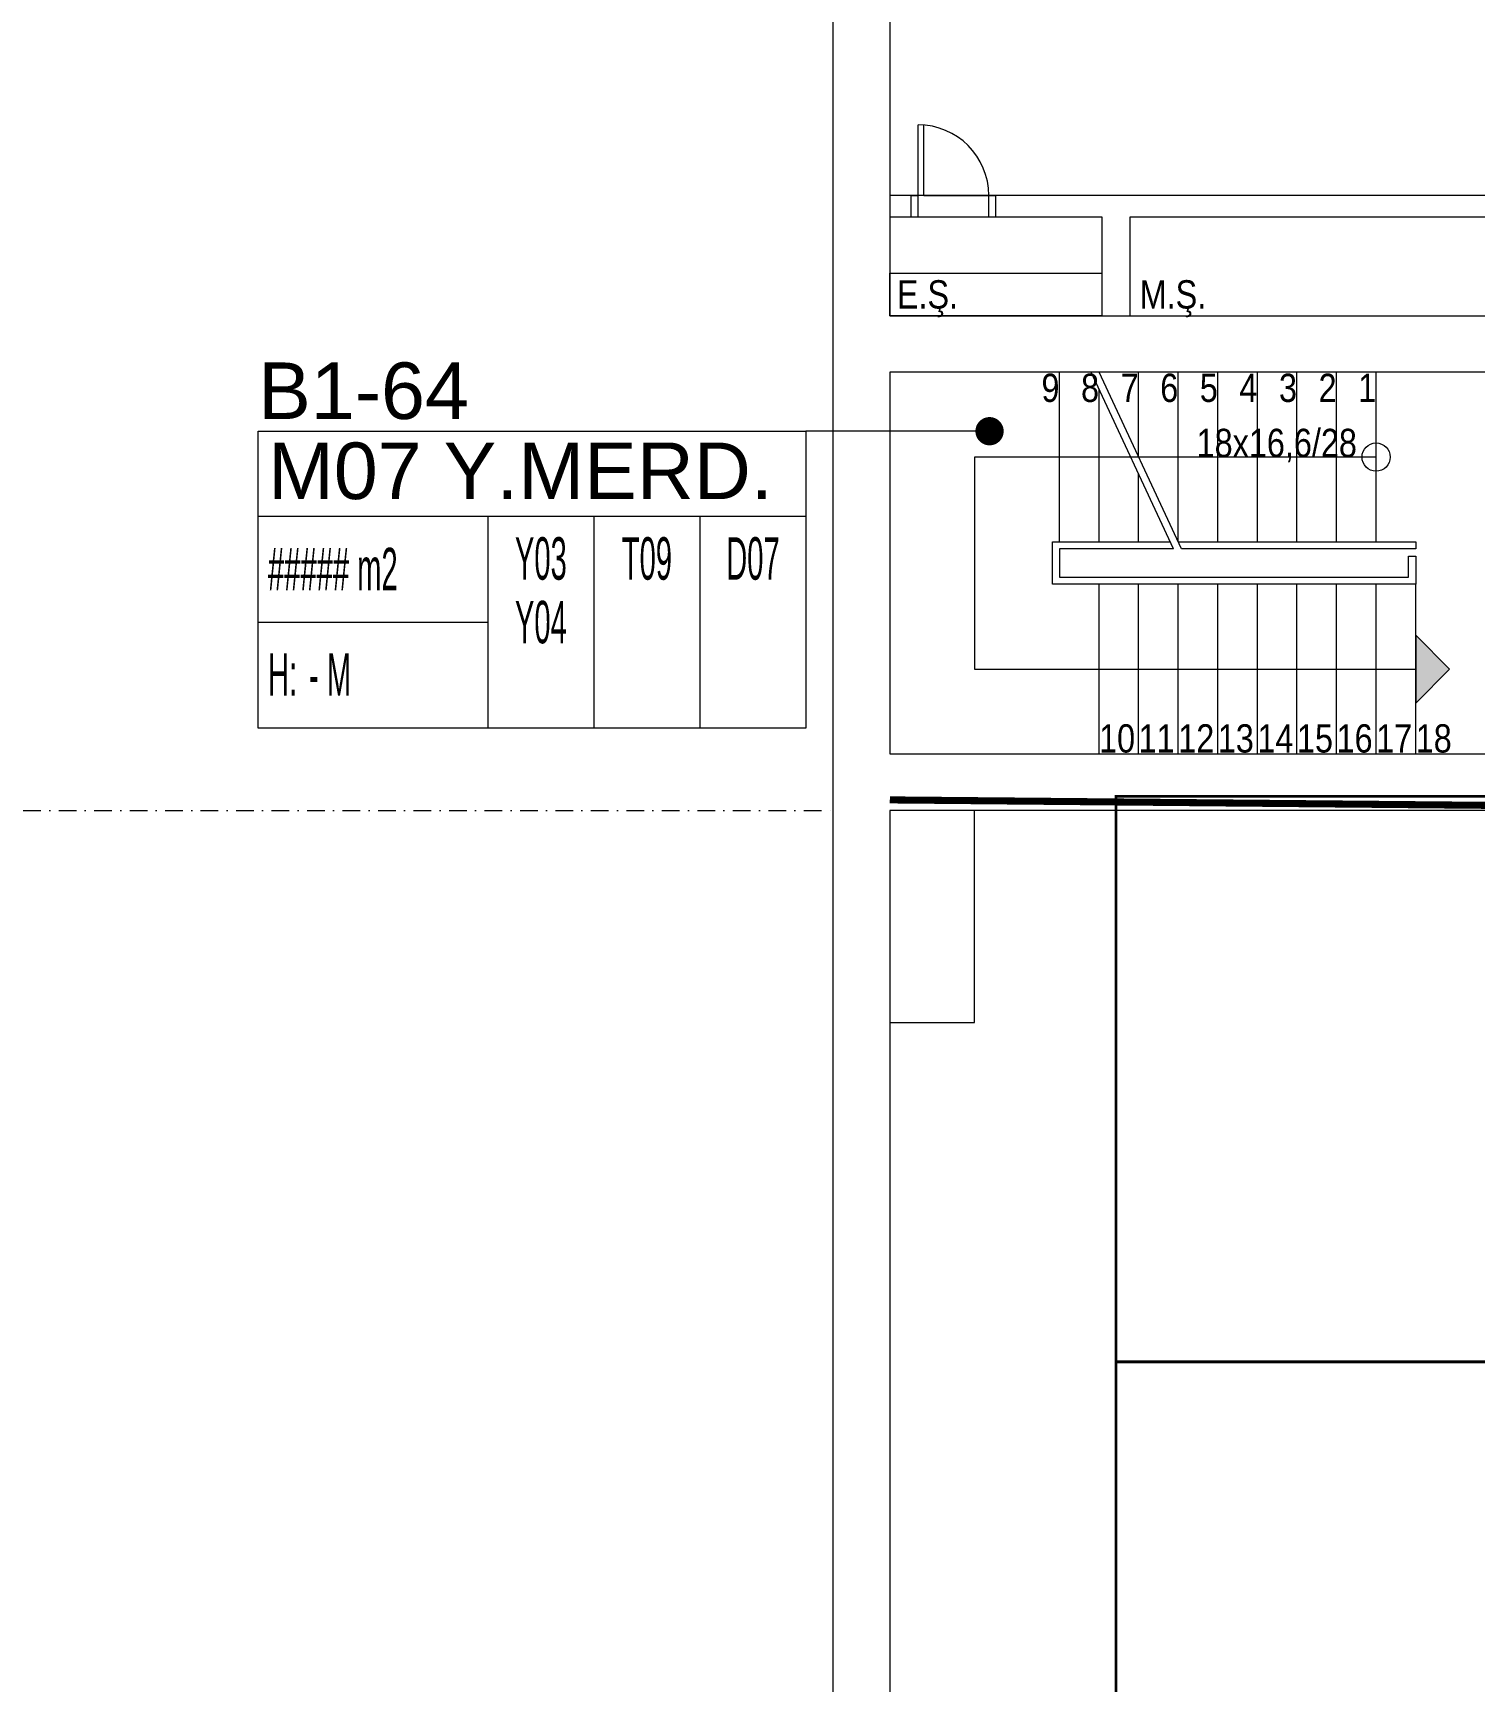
# Model space of a CAD drawing. Header units: metres. Extents: x -19121 to 152404, y -12107 to 29421.
# Drawn here: x 55434 to 56453, y 5814 to 6980 of the extents above; entities that cross this region are included whole.
import ezdxf
from ezdxf.enums import TextEntityAlignment as Align

# ---------------------------------------------------------------- set-up
doc = ezdxf.new("R2010")
doc.units = ezdxf.units.M
doc.header["$LTSCALE"] = 50
doc.header["$MEASUREMENT"] = 0
for name, pattern in [('DASHDOT2', [0.5, 0.25, -0.125, 0, -0.125]), ('DOT2', [0.125, 0, -0.125]), ('HIDDEN', [0.375, 0.25, -0.125])]:
    doc.linetypes.add(name, pattern=pattern)
doc.layers.get('0').update_dxf_attribs({"color": 9, "lineweight": 9})
for name, color, linetype, lineweight in [('00', 9, 'Continuous', 9), ('01', 9, 'Continuous', 9), ('05', 9, 'Continuous', 9), ('06D', 9, 'Continuous', 9), ('19', 9, 'Continuous', 9), ('20', 9, 'DOT2', 9), ('21', 9, 'Continuous', 9), ('21_mahal200', 9, 'Continuous', 9), ('24', 9, 'DASHDOT2', 9)]:
    doc.layers.add(name, color=color, linetype=linetype, lineweight=lineweight)
doc.styles.add('Arial', font='arial.ttf', dxfattribs={"height": 2.5})
doc.styles.add('MuuM_TEXT-STANDART', font='ARIALN.TTF')
doc.dimstyles.new('MuuM_DIM200', dxfattribs={"dimscale": 20, "dimtxt": 2, "dimasz": 1, "dimexe": 1, "dimexo": 1, "dimgap": 1, "dimtad": 1, "dimdec": 1, "dimrnd": 0.5, "dimdsep": 46, "dimtxsty": 'MuuM_TEXT-STANDART', "dimblk": 'ARCHTICK', "dimcen": 0, "dimdle": 0.15, "dimclrd": 256, "dimclre": 256, "dimclrt": 256, "dimadec": 0, "dimazin": 0, "dimtfac": 5, "dimtdec": 1, "dimtix": 1, "dimtmove": 2, "dimatfit": 3, "dimldrblk": 'DOT', "dimfxl": 3, "dimfxlon": 1, "dimtolj": 1, "dimlwd": -1, "dimlwe": -1, "dimarcsym": 0})

# ---------------------------------------------------------------- blocks, each defined once
blk = doc.blocks.new('p-akslar_yeni')
at = {"layer": '24'}
blk.add_lwpolyline([(-2190, -2145), (6415, -2145)], dxfattribs=at)
blk = doc.blocks.new('1.bod.mimari.elk')
at = {"layer": '01'}
blk.add_lwpolyline([(40, -1430), (40, -1850), (470, -1850), (470, -1890), (40, -1890), (40, -2160), (470, -2160), (470, -2200), (40, -2200), (40, -2200), (40, -2200), (40, -2945), (0, -2945), (0, -1142.7)], dxfattribs=at)
blk = doc.blocks.new('p-işyeri')
at = {"color": 0, "const_width": 2}
blk.add_lwpolyline([(200, 0), (200, 700), (-200, 700), (-200, 0)], close=True, dxfattribs=at)
blk = doc.blocks.new('p-M01-M02_merdiven-1050')
at = {"layer": '19'}
h = blk.add_hatch(color=256, dxfattribs=at)
h.dxf.hatch_style = 1
edge = h.paths.add_edge_path()
edge.add_arc((210, -344), 10, 270, 630)
h = blk.add_hatch(color=256, dxfattribs=at)
h.dxf.hatch_style = 1
h.paths.add_polyline_path([(84, -372), (36, -372), (60, -396)])
at = {"layer": '19', "linetype": 'Continuous'}
for points in [[(210, -344), (210, -120), (210, -60), (60, -60), (60, -372)], [(145, -200.7), (145, -120), (125, -120), (125, -120), (125, -367), (140, -367), (140, -372), (120, -372), (120, -367), (120, -115), (120, -115), (150, -115), (150, -198.4)], [(150, -120), (270, -120)], [(0, -148), (120, -148)], [(145, -200.7), (270, -142.4)], [(145, -206.3), (270, -148)], [(150, -148), (258, -148)], [(0, -176), (120, -176)], [(150, -176), (198, -176)], [(210, -176), (270, -176)], [(0, -204), (120, -204)], [(150, -204), (270, -204)], [(0, -232), (120, -232)], [(150, -232), (270, -232)], [(0, -260), (120, -260)], [(150, -260), (270, -260)], [(0, -288), (120, -288)], [(150, -288), (270, -288)], [(0, -316), (120, -316)], [(150, -316), (270, -316)], [(0, -344), (120, -344)], [(150, -344), (270, -344)], [(0, -372), (120, -372)]]:
    blk.add_lwpolyline(points, dxfattribs=at)
at = {"layer": '19'}
for points in [[(145, -206.3), (270, -148)], [(150, -204), (150, -372), (150, -372), (145, -372), (145, -372), (145, -206.3)]]:
    blk.add_lwpolyline(points, dxfattribs=at)
blk.add_lwpolyline([(84, -372), (36, -372), (60, -396)], close=True, dxfattribs=at)
blk.add_circle((210, -344), 10, dxfattribs=at)
blk = doc.blocks.new('p-m04 formül2a')
at = {"layer": '21', "style": 'MuuM_TEXT-STANDART'}
for s, p in [('9', (120, 249)), ('8', (148, 249)), ('7', (176, 249)), ('6', (204, 249)), ('5', (232, 249)), ('4', (260, 249)), ('3', (288, 249)), ('2', (316, 249)), ('1', (344, 249)), ('18x16,6/28', (330.4, 210))]:
    blk.add_text(s, height=20, dxfattribs=at).set_placement(p, align=Align.RIGHT)
for s, p in [('10', (148, 1)), ('11', (176, 1)), ('12', (204, 1)), ('13', (232, 1)), ('14', (260, 1)), ('15', (288, 1)), ('16', (316, 1)), ('17', (344, 1)), ('18', (372, 1))]:
    blk.add_text(s, height=20, dxfattribs=at).set_placement(p)
blk = doc.blocks.new('p-birim')
blk.add_lwpolyline([(0, 0), (1, 0), (1, 1), (0, 1)], close=True)
blk = doc.blocks.new('0_roomno2')
blk.add_lwpolyline([(19.375, -10.5), (0, -10.5), (0, 0), (19.375, 0)], close=True)
for points in [[(0, -3), (19.375, -3)], [(8.125, -3), (8.125, -10.5)], [(11.875, -3), (11.875, -10.5)], [(15.625, -3), (15.625, -10.5)], [(0, -6.75), (8.125, -6.75)]]:
    blk.add_lwpolyline(points)
at = {"style": 'MuuM_TEXT-STANDART', "width": 0.6}
blk.add_text('H:', height=1.5, dxfattribs=at).set_placement((0.35, -8.608), align=Align.MIDDLE_LEFT)
at = {"style": 'Arial'}
blk.add_attdef('ODANO', (0, 1.17), '', height=2, dxfattribs=at)
blk.add_attdef('MEKANADI', text='', height=2, dxfattribs=at).set_placement((0.35, -3), align=Align.BOTTOM_LEFT)
at = {"style": 'MuuM_TEXT-STANDART', "width": 0.6}
for tag, p in [('YER01', (10, -4.5)), ('TAVAN01', (13.75, -4.5)), ('DUVAR01', (17.5, -4.5)), ('YER02', (10, -6.75)), ('TAVAN02', (13.75, -6.75)), ('DUVAR02', (17.5, -6.75)), ('YER03', (10, -9)), ('TAVAN03', (13.75, -9)), ('DUVAR03', (17.5, -9))]:
    blk.add_attdef(tag, text='', height=1.5, dxfattribs=at).set_placement(p, align=Align.MIDDLE_CENTER)
for tag, p in [('M2', (0.35, -4.875)), ('TEMIZTAVANYUKSEKLIGI', (1.8, -8.608))]:
    blk.add_attdef(tag, text='', height=1.5, dxfattribs=at).set_placement(p, align=Align.MIDDLE_LEFT)
blk = doc.blocks.new('_ArchTick')
at = {"color": 0, "linetype": 'ByBlock', "const_width": 0.15}
blk.add_lwpolyline([(-0.5, -0.5), (0.5, 0.5)], dxfattribs=at)
blk = doc.blocks.new('_Dot')
at = {"color": 0, "linetype": 'ByBlock', "lineweight": -2}
blk.add_line((-0.5, 0), (-1, 0), dxfattribs=at)
at = {"color": 0, "linetype": 'ByBlock', "const_width": 0.5}
blk.add_lwpolyline([(-0.25, 0, 1), (0.25, 0, 1)], format="xyb", close=True, dxfattribs=at)
blk = doc.blocks.new('ttttttttttttt')
for points in [[(3983.5, -30733.6), (3983.5, -30748.6)], [(3988.5, -30733.6), (3983.5, -30733.6)], [(3988.5, -30733.6), (3988.5, -30748.6)], [(4043.5, -30733.6), (4038.5, -30733.6)], [(4038.5, -30733.6), (4038.5, -30748.6)], [(4043.5, -30733.6), (4043.5, -30748.6)], [(3988.5, -30748.6), (3983.5, -30748.6)], [(4034.5, -30748.6), (3988.5, -30748.6)], [(4034.5, -30748.6), (4034.5, -30798.6)], [(4034.5, -30748.6), (4038.5, -30748.6)], [(4043.5, -30748.6), (4038.5, -30748.6)], [(4038.5, -30748.6), (4038.5, -30798.6)]]:
    blk.add_lwpolyline(points)
blk.add_arc((4038.5, -30748.6), 50, 180, 270)
blk = doc.blocks.new('1.bod.mimari1.elk')
at = {"layer": '00'}
blk.add_lwpolyline([(605, -1520), (605, -1765), (40, -1765), (40, -1780), (190, -1780), (190, -1850), (210, -1850), (210, -1780), (605, -1780), (605, -1850), (470, -1850), (470, -1865), (605, -1865), (605, -2050.29), (620, -2050.29), (620, -2035), (925, -2035), (925, -2050.29), (940, -2050.29), (940, -2020), (940, -2020)], dxfattribs=at)
at = {"layer": '06D'}
blk.add_lwpolyline([(190, -1850), (40, -1850), (40, -1820), (190, -1820), (190, -1850)], dxfattribs=at)
at = {"layer": '20', "ltscale": 2, "const_width": 5}
blk.add_lwpolyline([(860, -4630), (860, -4630), (860, -2200), (40, -2192.5)], dxfattribs=at)
for name, p, rotation in [('ttttttttttttt', (4098.49, -32513.6), 180), ('p-M01-M02_merdiven-1050', (40, -2160), 90)]:
    blk.add_blockref(name, p, dxfattribs=dict(rotation=rotation))
blk.add_blockref('p-m04 formül2a', (40, -2160))
at = {"layer": '05', "xscale": 60.00000000000003, "yscale": 150}
blk.add_blockref('p-birim', (40, -2350), dxfattribs=at)
at = {"layer": '06D', "color": 89, "linetype": 'HIDDEN', "true_color": 0x2e4d23, "rotation": 90}
for p in [(900, -2390), (900, -2790)]:
    blk.add_blockref('p-işyeri', p, dxfattribs=at)
at = {"layer": '21_mahal200'}
ref = blk.add_blockref('0_roomno2', (-406.84, -1931.71), dxfattribs=dict(at, xscale=20, yscale=20, zscale=20))
ref.add_attrib('ODANO', 'B1-64', (-406.84, -1923.07), dxfattribs={"layer": '0', "height": 40, "style": 'Arial'})
ref.add_attrib('MEKANADI', 'M07 Y.MERD.', dxfattribs={"layer": '0', "height": 40, "style": 'Arial'}).set_placement((-399.84, -1991.71), align=Align.BOTTOM_LEFT)
ref.add_attrib('M2', '##### m2', dxfattribs={"layer": '0', "height": 30, "style": 'MuuM_TEXT-STANDART', "width": 0.6}).set_placement((-399.84, -2029.21), align=Align.MIDDLE_LEFT)
ref.add_attrib('TEMIZTAVANYUKSEKLIGI', '- M', dxfattribs={"layer": '0', "height": 30, "style": 'MuuM_TEXT-STANDART', "width": 0.6}).set_placement((-370.84, -2103.87), align=Align.MIDDLE_LEFT)
ref.add_attrib('YER01', 'Y03', dxfattribs={"layer": '0', "height": 30, "style": 'MuuM_TEXT-STANDART', "width": 0.6}).set_placement((-206.84, -2021.71), align=Align.MIDDLE_CENTER)
ref.add_attrib('TAVAN01', 'T09', dxfattribs={"layer": '0', "height": 30, "style": 'MuuM_TEXT-STANDART', "width": 0.6}).set_placement((-131.84, -2021.71), align=Align.MIDDLE_CENTER)
ref.add_attrib('DUVAR01', 'D07', dxfattribs={"layer": '0', "height": 30, "style": 'MuuM_TEXT-STANDART', "width": 0.6}).set_placement((-56.84, -2021.71), align=Align.MIDDLE_CENTER)
ref.add_attrib('YER02', 'Y04', dxfattribs={"layer": '0', "height": 30, "style": 'MuuM_TEXT-STANDART', "width": 0.6}).set_placement((-206.84, -2066.71), align=Align.MIDDLE_CENTER)
at = {"layer": '21', "style": 'MuuM_TEXT-STANDART'}
for s, p in [('E.Ş.', (44.98, -1844.91)), ('M.Ş.', (216.7, -1844.91))]:
    blk.add_text(s, height=20, dxfattribs=at).set_placement(p)
at = {"layer": '21_mahal200'}
blk.add_leader([(110.54, -1931.71), (-19.34, -1931.71)], dimstyle='MuuM_DIM200', override={"dimasz": 1, "dimfxl": 10}, dxfattribs=at)

msp = doc.modelspace()

# ---------------------------------------------------------------- block references
at = {"layer": '06D'}
for name in ['1.bod.mimari.elk', '1.bod.mimari1.elk']:
    msp.add_blockref(name, (56000, 8630), dxfattribs=at)
at = {"layer": '24'}
msp.add_blockref('p-akslar_yeni', (49585, 8575), dxfattribs=at)

doc.saveas('drawing.dxf')
